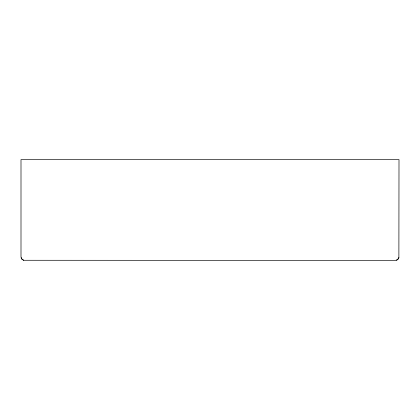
<?xml version="1.0" encoding="UTF-8"?>
<svg xmlns="http://www.w3.org/2000/svg" width="420" height="420" viewBox="0 0 420 420"><rect width="100%" height="100%" fill="white"/><g stroke="black" fill="none" stroke-linecap="round" stroke-linejoin="round"><path stroke-width="0.63" d="M398.879 257.733L399 159.6L21 159.6L21 256.798L21.614 258.793L23.667 260.279L395.399 260.4L397.394 259.786L398.879 257.733L397.945 259.345L396.333 260.279M23.667 260.279L22.055 259.345L21.121 257.733"/></g></svg>
